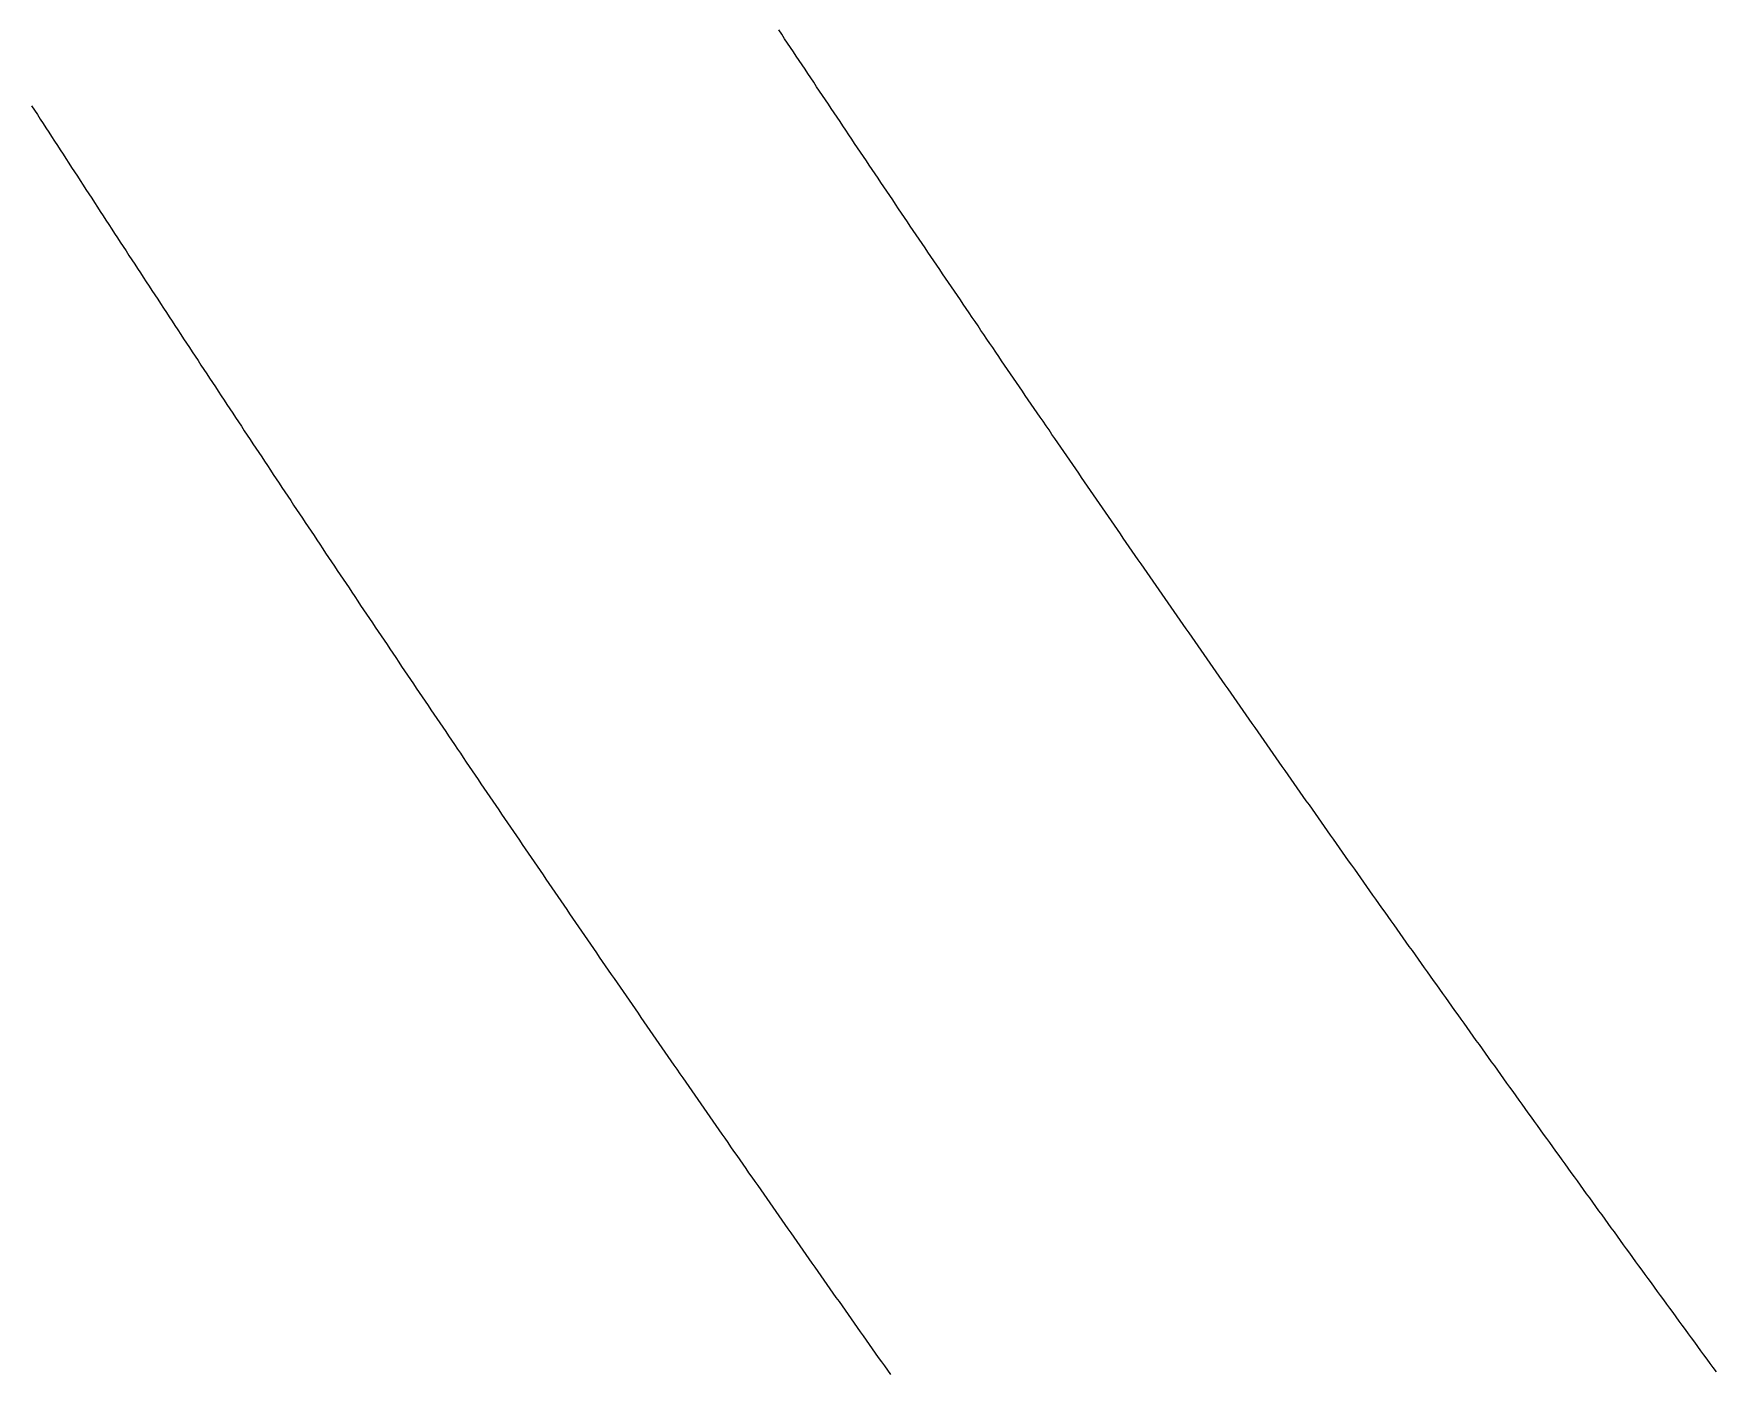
# Model space of a CAD drawing. Extents: x 174934 to 192674, y 648863 to 672607.
# Drawn here: x 180344.62 to 180376.68, y 660882.67 to 660908.16 of the extents above; entities that cross this region are included whole.
import ezdxf

# ---------------------------------------------------------------- set-up
doc = ezdxf.new("R2010")
doc.units = 0
doc.layers.add('pgesher', color=7, linetype='Continuous', lineweight=0)

msp = doc.modelspace()

# ---------------------------------------------------------------- linework, layer by layer
at = {"layer": 'pgesher', "flags": 128}
for points in [[(180376.683, 660882.659), (180376.624, 660882.74), (180376.565, 660882.82), (180376.506, 660882.901), (180376.447, 660882.982), (180376.388, 660883.062), (180376.329, 660883.143), (180376.27, 660883.224), (180376.211, 660883.305), (180376.152, 660883.385), (180376.093, 660883.466), (180376.034, 660883.547), (180375.975, 660883.628), (180375.916, 660883.708), (180375.857, 660883.789), (180375.798, 660883.87), (180375.739, 660883.951), (180375.68, 660884.032), (180375.621, 660884.112), (180375.562, 660884.193), (180375.504, 660884.274), (180375.445, 660884.355), (180375.386, 660884.436), (180375.327, 660884.517), (180375.268, 660884.598), (180375.209, 660884.678), (180375.151, 660884.759), (180375.092, 660884.84), (180375.033, 660884.921), (180374.974, 660885.002), (180374.916, 660885.083), (180374.857, 660885.164), (180374.798, 660885.245), (180374.739, 660885.326), (180374.681, 660885.407), (180374.622, 660885.488), (180374.563, 660885.569), (180374.505, 660885.65), (180374.446, 660885.731), (180374.387, 660885.812), (180374.329, 660885.893), (180374.27, 660885.974), (180374.211, 660886.055), (180374.153, 660886.136), (180374.094, 660886.217), (180374.036, 660886.298), (180373.977, 660886.379), (180373.919, 660886.46), (180373.86, 660886.541), (180373.802, 660886.622), (180373.743, 660886.703), (180373.685, 660886.784), (180373.626, 660886.865), (180373.568, 660886.947), (180373.509, 660887.028), (180373.451, 660887.109), (180373.392, 660887.19), (180373.334, 660887.271), (180373.275, 660887.352), (180373.217, 660887.433), (180373.159, 660887.515), (180373.1, 660887.596), (180373.042, 660887.677), (180372.983, 660887.758), (180372.925, 660887.839), (180372.867, 660887.921), (180372.808, 660888.002), (180372.75, 660888.083), (180372.692, 660888.164), (180372.633, 660888.246), (180372.575, 660888.327), (180372.517, 660888.408), (180372.459, 660888.489), (180372.4, 660888.571), (180372.342, 660888.652), (180372.284, 660888.733), (180372.226, 660888.815), (180372.168, 660888.896), (180372.109, 660888.977), (180372.051, 660889.059), (180371.993, 660889.14), (180371.935, 660889.221), (180371.877, 660889.303), (180371.819, 660889.384), (180371.76, 660889.465), (180371.702, 660889.547), (180371.644, 660889.628), (180371.586, 660889.71), (180371.528, 660889.791), (180371.47, 660889.872), (180371.412, 660889.954), (180371.354, 660890.035), (180371.296, 660890.117), (180371.238, 660890.198), (180371.18, 660890.28), (180371.122, 660890.361), (180371.064, 660890.443), (180371.006, 660890.524), (180370.948, 660890.605), (180370.89, 660890.687), (180370.832, 660890.768), (180370.774, 660890.85), (180370.716, 660890.932), (180370.658, 660891.013), (180370.601, 660891.095), (180370.543, 660891.176), (180370.485, 660891.258), (180370.427, 660891.339), (180370.369, 660891.421), (180370.311, 660891.502), (180370.253, 660891.584), (180370.196, 660891.666), (180370.138, 660891.747), (180370.08, 660891.829), (180370.022, 660891.911), (180369.965, 660891.992), (180369.907, 660892.074), (180369.849, 660892.155), (180369.791, 660892.237), (180369.734, 660892.319), (180369.676, 660892.4), (180369.618, 660892.482), (180369.561, 660892.564), (180369.503, 660892.646), (180369.445, 660892.727), (180369.388, 660892.809), (180369.33, 660892.891), (180369.272, 660892.972), (180369.215, 660893.054), (180369.157, 660893.136), (180369.1, 660893.218), (180369.042, 660893.299), (180368.985, 660893.381), (180368.927, 660893.463), (180368.869, 660893.545), (180368.812, 660893.627), (180368.754, 660893.708), (180368.697, 660893.79), (180368.639, 660893.872), (180368.582, 660893.954), (180368.525, 660894.036), (180368.467, 660894.118), (180368.41, 660894.199), (180368.352, 660894.281), (180368.295, 660894.363), (180368.237, 660894.445), (180368.18, 660894.527), (180368.123, 660894.609), (180368.065, 660894.691), (180368.008, 660894.773), (180367.951, 660894.855), (180367.893, 660894.937), (180367.836, 660895.018), (180367.779, 660895.1), (180367.721, 660895.182), (180367.664, 660895.264), (180367.607, 660895.346), (180367.549, 660895.428), (180367.492, 660895.51), (180367.435, 660895.592), (180367.378, 660895.674), (180367.321, 660895.756), (180367.263, 660895.838), (180367.206, 660895.92), (180367.149, 660896.002), (180367.092, 660896.084), (180367.035, 660896.167), (180366.978, 660896.249), (180366.92, 660896.331), (180366.863, 660896.413), (180366.806, 660896.495), (180366.749, 660896.577), (180366.692, 660896.659), (180366.635, 660896.741), (180366.578, 660896.823), (180366.521, 660896.905), (180366.464, 660896.988), (180366.407, 660897.07), (180366.35, 660897.152), (180366.293, 660897.234), (180366.236, 660897.316), (180366.179, 660897.398), (180366.122, 660897.481), (180366.065, 660897.563), (180366.008, 660897.645), (180365.951, 660897.727), (180365.894, 660897.809), (180365.837, 660897.892), (180365.78, 660897.974), (180365.723, 660898.056), (180365.666, 660898.138), (180365.61, 660898.221), (180365.553, 660898.303), (180365.496, 660898.385), (180365.439, 660898.467), (180365.382, 660898.55), (180365.325, 660898.632), (180365.269, 660898.714), (180365.212, 660898.797), (180365.155, 660898.879), (180365.098, 660898.961), (180365.042, 660899.044), (180364.985, 660899.126), (180364.928, 660899.208), (180364.871, 660899.291), (180364.815, 660899.373), (180364.758, 660899.455), (180364.701, 660899.538), (180364.645, 660899.62), (180364.588, 660899.703), (180364.531, 660899.785), (180364.475, 660899.868), (180364.418, 660899.95), (180364.362, 660900.032), (180364.305, 660900.115), (180364.248, 660900.197), (180364.192, 660900.28), (180364.135, 660900.362), (180364.079, 660900.445), (180364.022, 660900.527), (180363.966, 660900.61), (180363.909, 660900.692), (180363.853, 660900.775), (180363.796, 660900.857), (180363.74, 660900.94), (180363.683, 660901.022), (180363.627, 660901.105), (180363.57, 660901.187), (180363.514, 660901.27), (180363.458, 660901.353), (180363.401, 660901.435), (180363.345, 660901.518), (180363.288, 660901.6), (180363.232, 660901.683), (180363.176, 660901.765), (180363.119, 660901.848), (180363.063, 660901.931), (180363.007, 660902.013), (180362.95, 660902.096), (180362.894, 660902.179), (180362.838, 660902.261), (180362.782, 660902.344), (180362.725, 660902.427), (180362.669, 660902.509), (180362.613, 660902.592), (180362.557, 660902.675), (180362.5, 660902.757), (180362.444, 660902.84), (180362.388, 660902.923), (180362.332, 660903.006), (180362.276, 660903.088), (180362.22, 660903.171), (180362.163, 660903.254), (180362.107, 660903.337), (180362.051, 660903.419), (180361.995, 660903.502), (180361.939, 660903.585), (180361.883, 660903.668), (180361.827, 660903.751), (180361.771, 660903.833), (180361.715, 660903.916), (180361.659, 660903.999), (180361.603, 660904.082), (180361.547, 660904.165), (180361.491, 660904.248), (180361.435, 660904.33), (180361.379, 660904.413), (180361.323, 660904.496), (180361.267, 660904.579), (180361.211, 660904.662), (180361.155, 660904.745), (180361.099, 660904.828), (180361.043, 660904.911), (180360.987, 660904.994), (180360.931, 660905.077), (180360.876, 660905.159), (180360.82, 660905.242), (180360.764, 660905.325), (180360.708, 660905.408), (180360.652, 660905.491), (180360.596, 660905.574), (180360.541, 660905.657), (180360.485, 660905.74), (180360.429, 660905.823), (180360.373, 660905.906), (180360.318, 660905.989), (180360.262, 660906.072), (180360.206, 660906.155), (180360.15, 660906.238), (180360.095, 660906.321), (180360.039, 660906.405), (180359.983, 660906.488), (180359.928, 660906.571), (180359.872, 660906.654), (180359.816, 660906.737), (180359.761, 660906.82), (180359.705, 660906.903), (180359.65, 660906.986), (180359.594, 660907.069), (180359.538, 660907.152), (180359.483, 660907.236), (180359.427, 660907.319), (180359.372, 660907.402), (180359.316, 660907.485), (180359.261, 660907.568), (180359.205, 660907.651), (180359.15, 660907.735), (180359.094, 660907.818), (180359.039, 660907.901), (180358.983, 660907.984), (180358.928, 660908.067), (180358.872, 660908.151), (180358.817, 660908.234)], [(180344.578, 660906.788), (180344.633, 660906.704), (180344.687, 660906.62), (180344.741, 660906.536), (180344.796, 660906.452), (180344.85, 660906.368), (180344.904, 660906.285), (180344.959, 660906.201), (180345.013, 660906.117), (180345.068, 660906.033), (180345.122, 660905.949), (180345.176, 660905.865), (180345.231, 660905.781), (180345.285, 660905.697), (180345.34, 660905.613), (180345.394, 660905.53), (180345.449, 660905.446), (180345.503, 660905.362), (180345.558, 660905.278), (180345.612, 660905.194), (180345.667, 660905.111), (180345.722, 660905.027), (180345.776, 660904.943), (180345.831, 660904.859), (180345.885, 660904.775), (180345.94, 660904.692), (180345.995, 660904.608), (180346.049, 660904.524), (180346.104, 660904.44), (180346.159, 660904.357), (180346.213, 660904.273), (180346.268, 660904.189), (180346.323, 660904.105), (180346.377, 660904.022), (180346.432, 660903.938), (180346.487, 660903.854), (180346.542, 660903.771), (180346.596, 660903.687), (180346.651, 660903.603), (180346.706, 660903.52), (180346.761, 660903.436), (180346.815, 660903.352), (180346.87, 660903.269), (180346.925, 660903.185), (180346.98, 660903.101), (180347.035, 660903.018), (180347.09, 660902.934), (180347.145, 660902.851), (180347.199, 660902.767), (180347.254, 660902.683), (180347.309, 660902.6), (180347.364, 660902.516), (180347.419, 660902.433), (180347.474, 660902.349), (180347.529, 660902.266), (180347.584, 660902.182), (180347.639, 660902.099), (180347.694, 660902.015), (180347.749, 660901.932), (180347.804, 660901.848), (180347.859, 660901.765), (180347.914, 660901.681), (180347.969, 660901.598), (180348.024, 660901.514), (180348.079, 660901.431), (180348.134, 660901.347), (180348.189, 660901.264), (180348.245, 660901.18), (180348.3, 660901.097), (180348.355, 660901.013), (180348.41, 660900.93), (180348.465, 660900.847), (180348.52, 660900.763), (180348.575, 660900.68), (180348.631, 660900.596), (180348.686, 660900.513), (180348.741, 660900.43), (180348.796, 660900.346), (180348.852, 660900.263), (180348.907, 660900.18), (180348.962, 660900.096), (180349.017, 660900.013), (180349.073, 660899.93), (180349.128, 660899.846), (180349.183, 660899.763), (180349.239, 660899.68), (180349.294, 660899.596), (180349.349, 660899.513), (180349.405, 660899.43), (180349.46, 660899.347), (180349.515, 660899.263), (180349.571, 660899.18), (180349.626, 660899.097), (180349.682, 660899.014), (180349.737, 660898.93), (180349.792, 660898.847), (180349.848, 660898.764), (180349.903, 660898.681), (180349.959, 660898.597), (180350.014, 660898.514), (180350.07, 660898.431), (180350.125, 660898.348), (180350.181, 660898.265), (180350.236, 660898.182), (180350.292, 660898.098), (180350.348, 660898.015), (180350.403, 660897.932), (180350.459, 660897.849), (180350.514, 660897.766), (180350.57, 660897.683), (180350.626, 660897.6), (180350.681, 660897.517), (180350.737, 660897.434), (180350.792, 660897.35), (180350.848, 660897.267), (180350.904, 660897.184), (180350.96, 660897.101), (180351.015, 660897.018), (180351.071, 660896.935), (180351.127, 660896.852), (180351.182, 660896.769), (180351.238, 660896.686), (180351.294, 660896.603), (180351.35, 660896.52), (180351.405, 660896.437), (180351.461, 660896.354), (180351.517, 660896.271), (180351.573, 660896.188), (180351.629, 660896.105), (180351.685, 660896.022), (180351.74, 660895.939), (180351.796, 660895.856), (180351.852, 660895.773), (180351.908, 660895.69), (180351.964, 660895.608), (180352.02, 660895.525), (180352.076, 660895.442), (180352.132, 660895.359), (180352.188, 660895.276), (180352.244, 660895.193), (180352.3, 660895.11), (180352.356, 660895.027), (180352.412, 660894.945), (180352.468, 660894.862), (180352.524, 660894.779), (180352.58, 660894.696), (180352.636, 660894.613), (180352.692, 660894.53), (180352.748, 660894.448), (180352.804, 660894.365), (180352.86, 660894.282), (180352.916, 660894.199), (180352.972, 660894.116), (180353.028, 660894.034), (180353.085, 660893.951), (180353.141, 660893.868), (180353.197, 660893.785), (180353.253, 660893.703), (180353.309, 660893.62), (180353.365, 660893.537), (180353.422, 660893.455), (180353.478, 660893.372), (180353.534, 660893.289), (180353.59, 660893.207), (180353.647, 660893.124), (180353.703, 660893.041), (180353.759, 660892.959), (180353.815, 660892.876), (180353.872, 660892.793), (180353.928, 660892.711), (180353.984, 660892.628), (180354.041, 660892.545), (180354.097, 660892.463), (180354.153, 660892.38), (180354.21, 660892.298), (180354.266, 660892.215), (180354.323, 660892.132), (180354.379, 660892.05), (180354.435, 660891.967), (180354.492, 660891.885), (180354.548, 660891.802), (180354.605, 660891.72), (180354.661, 660891.637), (180354.718, 660891.555), (180354.774, 660891.472), (180354.831, 660891.39), (180354.887, 660891.307), (180354.944, 660891.225), (180355, 660891.142), (180355.057, 660891.06), (180355.113, 660890.977), (180355.17, 660890.895), (180355.227, 660890.812), (180355.283, 660890.73), (180355.34, 660890.647), (180355.396, 660890.565), (180355.453, 660890.483), (180355.51, 660890.4), (180355.566, 660890.318), (180355.623, 660890.235), (180355.68, 660890.153), (180355.736, 660890.071), (180355.793, 660889.988), (180355.85, 660889.906), (180355.907, 660889.823), (180355.963, 660889.741), (180356.02, 660889.659), (180356.077, 660889.576), (180356.134, 660889.494), (180356.19, 660889.412), (180356.247, 660889.33), (180356.304, 660889.247), (180356.361, 660889.165), (180356.418, 660889.083), (180356.474, 660889), (180356.531, 660888.918), (180356.588, 660888.836), (180356.645, 660888.754), (180356.702, 660888.671), (180356.759, 660888.589), (180356.816, 660888.507), (180356.873, 660888.425), (180356.93, 660888.342), (180356.987, 660888.26), (180357.044, 660888.178), (180357.101, 660888.096), (180357.157, 660888.014), (180357.214, 660887.932), (180357.271, 660887.849), (180357.329, 660887.767), (180357.386, 660887.685), (180357.443, 660887.603), (180357.5, 660887.521), (180357.557, 660887.439), (180357.614, 660887.357), (180357.671, 660887.275), (180357.728, 660887.192), (180357.785, 660887.11), (180357.842, 660887.028), (180357.899, 660886.946), (180357.956, 660886.864), (180358.014, 660886.782), (180358.071, 660886.7), (180358.128, 660886.618), (180358.185, 660886.536), (180358.242, 660886.454), (180358.3, 660886.372), (180358.357, 660886.29), (180358.414, 660886.208), (180358.471, 660886.126), (180358.529, 660886.044), (180358.586, 660885.962), (180358.643, 660885.88), (180358.7, 660885.798), (180358.758, 660885.716), (180358.815, 660885.634), (180358.872, 660885.552), (180358.93, 660885.47), (180358.987, 660885.388), (180359.045, 660885.306), (180359.102, 660885.225), (180359.159, 660885.143), (180359.217, 660885.061), (180359.274, 660884.979), (180359.332, 660884.897), (180359.389, 660884.815), (180359.446, 660884.733), (180359.504, 660884.652), (180359.561, 660884.57), (180359.619, 660884.488), (180359.676, 660884.406), (180359.734, 660884.324), (180359.791, 660884.242), (180359.849, 660884.161), (180359.906, 660884.079), (180359.964, 660883.997), (180360.022, 660883.915), (180360.079, 660883.834), (180360.137, 660883.752), (180360.194, 660883.67), (180360.252, 660883.588), (180360.31, 660883.507), (180360.367, 660883.425), (180360.425, 660883.343), (180360.482, 660883.261), (180360.54, 660883.18), (180360.598, 660883.098), (180360.656, 660883.016), (180360.713, 660882.935), (180360.771, 660882.853), (180360.829, 660882.771), (180360.886, 660882.69), (180360.944, 660882.608)]]:
    msp.add_lwpolyline(points, dxfattribs=at)

doc.saveas('drawing.dxf')
